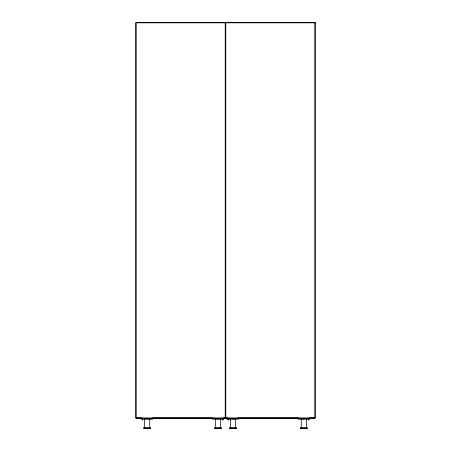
<?xml version="1.0" encoding="UTF-8"?>
<svg xmlns="http://www.w3.org/2000/svg" width="451" height="451" viewBox="0 0 451 451"><rect width="100%" height="100%" fill="white"/><g stroke="black" fill="none" stroke-linecap="round" stroke-linejoin="round"><path stroke-width="0.68" d="M136.179 417.897L141.806 417.897M152.353 417.897L212.838 417.897M223.392 417.897L227.608 417.897M238.162 417.897L298.647 417.897M309.194 417.897L314.821 417.897M141.456 418.652L152.145 418.652M212.607 418.652L212.5 419.03M212.799 418.652L223.617 418.652M227.383 418.652L238.201 418.652M238.393 418.652L238.5 419.03M298.855 418.652L309.544 418.652M143.525 427.509L150.69 427.509M214.383 427.509L221.542 427.509M229.458 427.509L236.617 427.509M300.31 427.509L307.475 427.509M143.525 428.264L150.69 428.264M214.383 428.264L221.542 428.264M229.458 428.264L236.617 428.264M300.31 428.264L307.475 428.264M144.472 428.354L149.749 428.354M215.324 428.354L220.601 428.354M230.399 428.354L235.676 428.354M301.251 428.354L306.528 428.354M143.717 428.45L150.504 428.45M214.569 428.45L221.356 428.45M229.644 428.45L236.431 428.45M300.496 428.45L307.283 428.45M309.544 418.274L309.544 419.03L298.241 419.03L298.241 418.274M309.358 418.652L309.358 419.03M309.239 418.274L309.239 419.03M309.16 418.652L309.16 419.03M308.416 418.28L308.416 420.152M306.905 418.274L306.905 419.03M306.832 418.652L306.832 419.03M306.528 427.509L306.528 418.838L301.251 418.838L301.251 427.509M303.889 418.274L303.889 419.03M303.816 418.652L303.816 419.03M299.988 418.652L299.988 419.03M299.932 418.274L299.932 419.03M298.427 418.652L298.427 419.03M238.692 418.274L238.692 419.03L227.383 419.03L227.383 418.274M236.995 418.274L236.944 419.03M235.676 427.509L235.676 418.838L230.399 418.838L230.399 427.509M233.111 418.652L233.111 419.03M233.037 418.274L233.037 419.03M230.095 418.652L230.095 419.03M230.021 418.274L230.021 419.03M228.516 418.28L228.516 420.152M227.766 418.652L227.766 419.03M227.693 418.274L227.693 419.03M227.575 418.652L227.575 419.03M223.617 418.274L223.617 419.03L212.308 419.03L212.308 418.274M223.425 418.652L223.425 419.03M223.307 418.274L223.307 419.03M223.234 418.652L223.234 419.03M222.484 418.28L222.484 420.152M220.979 418.274L220.979 419.03M220.905 418.652L220.905 419.03M220.601 427.509L220.601 418.838L215.324 418.838L215.324 427.509M217.963 418.274L217.963 419.03M217.889 418.652L217.889 419.03M214.005 418.274L214.056 419.03M152.765 418.274L152.765 419.03L141.456 419.03L141.456 418.274M152.573 418.652L152.573 419.03M151.068 418.274L151.068 419.03M151.012 418.652L151.012 419.03M149.749 427.509L149.749 418.838L144.472 418.838L144.472 427.509M147.111 418.274L147.184 419.03M144.168 418.652L144.168 419.03M144.094 418.274L144.094 419.03M142.584 418.28L142.584 420.152M141.761 418.274L141.839 419.03M141.642 418.652L141.642 419.03M315.198 22.55L135.802 22.55L135.802 418.274L315.198 418.274L315.198 22.55M225.218 22.832L136.084 22.832L136.084 417.992L225.218 417.992L225.218 22.832M314.916 22.832L225.782 22.832L225.782 417.992L314.916 417.992L314.916 22.832"/></g></svg>
